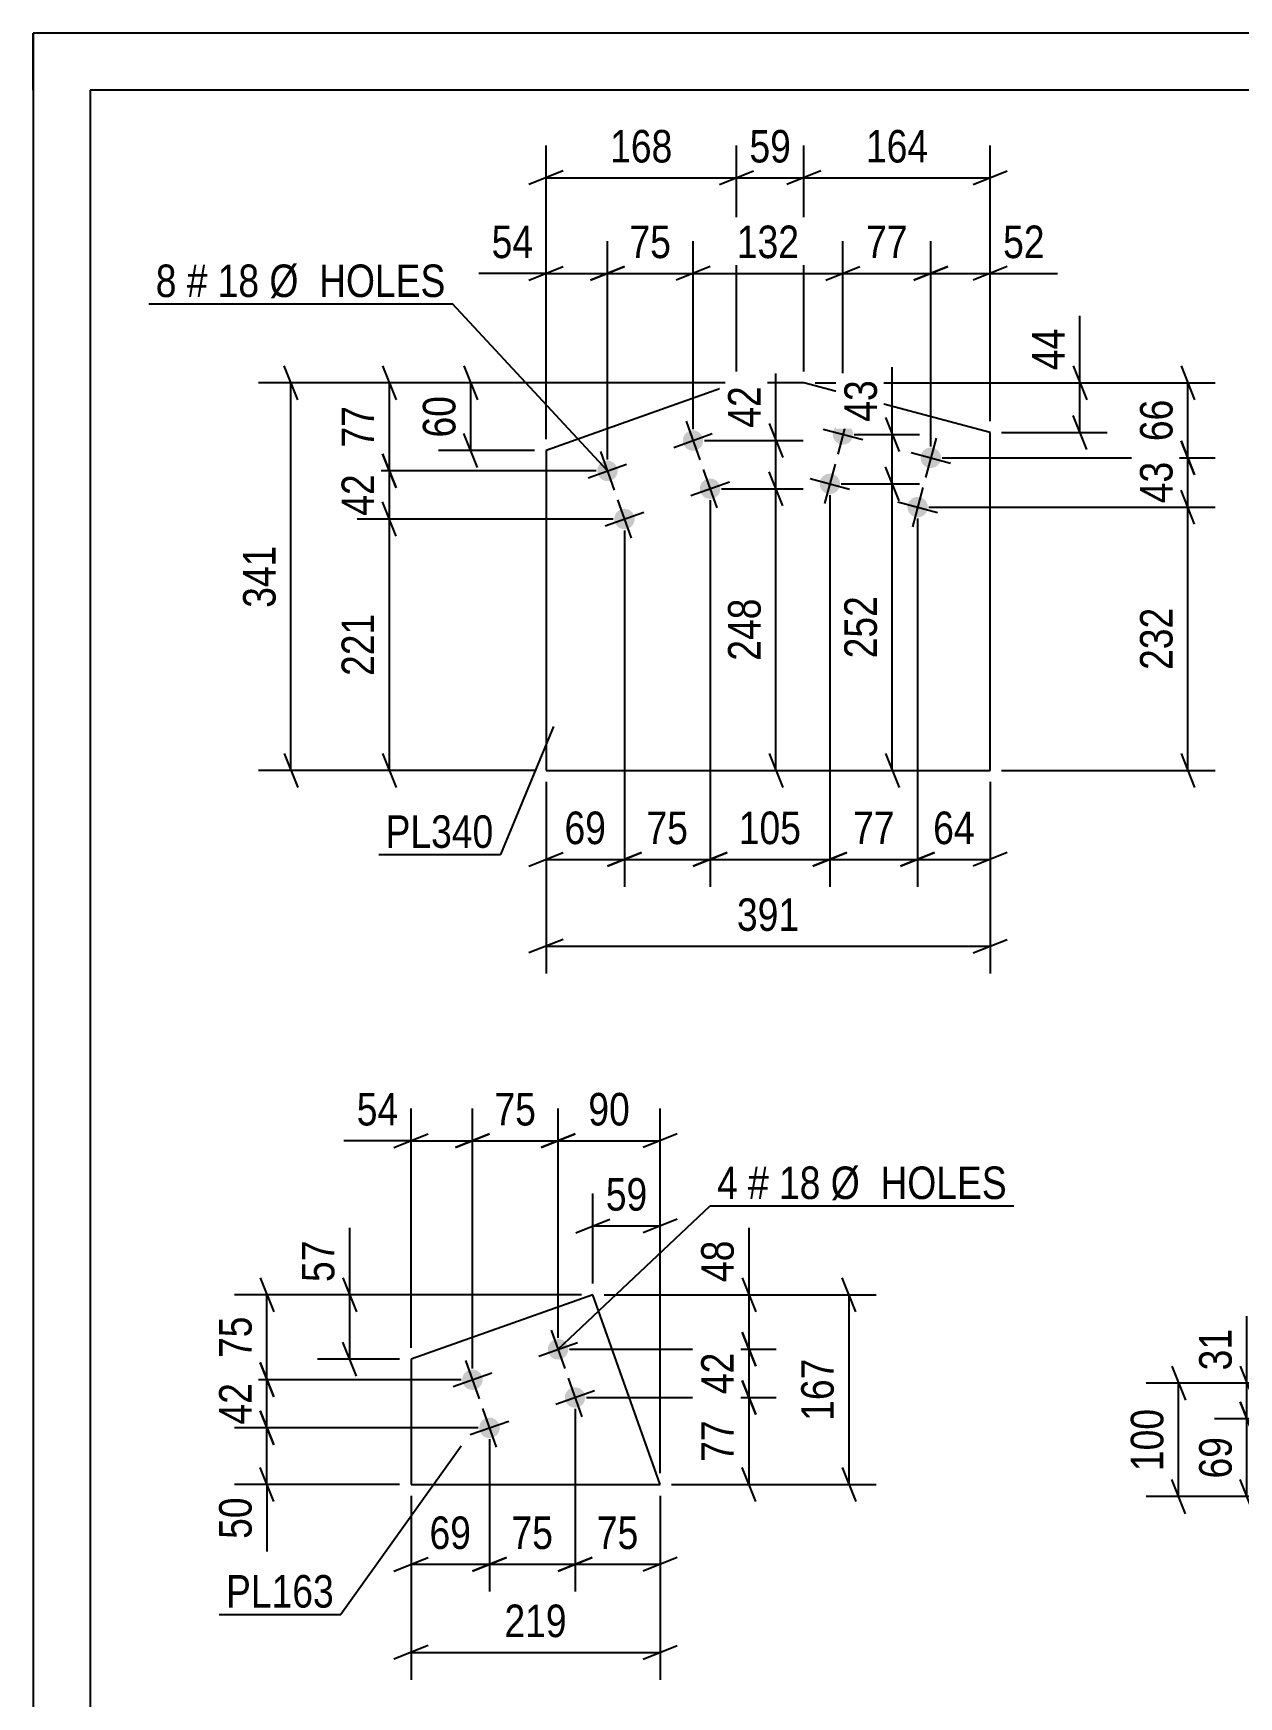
# Model space of a CAD drawing. Header units: millimetres. Extents: x 0 to 420, y 0 to 297.
# Drawn here: x 0 to 106.2, y 150.5 to 297 of the extents above; entities that cross this region are included whole.
import ezdxf

# ---------------------------------------------------------------- set-up
doc = ezdxf.new("R2010")
doc.units = ezdxf.units.MM
doc.styles.add('Arial Narrow', font='ARIALN.TTF', dxfattribs={"height": 0.2})

# ---------------------------------------------------------------- blocks, each defined once
blk = doc.blocks.new('Unknown-122571872-1115')
at = {"color": 5, "linetype": 'Continuous'}
for p, q in [((420, 297), (0, 297)), ((0, 297), (0, 0)), ((0, 292), (0, 297)), ((415, 292), (5, 292)), ((5, 292), (5, 5))]:
    blk.add_line(p, q, dxfattribs=at)
blk = doc.blocks.new('Part-122571872-9843 - 9842')
at = {"color": 2, "linetype": 'Continuous'}
for p, q in [((61.94, 266.21), (45.16, 260.25)), ((67.87, 266.21), (61.94, 266.21)), ((84.29, 261.84), (67.87, 266.21)), ((84.29, 232.07), (84.29, 261.84)), ((45.16, 260.25), (45.16, 232.07)), ((45.16, 232.07), (84.29, 232.07))]:
    blk.add_line(p, q, dxfattribs=at)
blk = doc.blocks.new('Bolt-122571872-9844 - 9842')
at = {"linetype": 'Continuous'}
for points in [[(58.95, 261.43, -1), (57.26, 260.83, -1)], [(51.42, 258.76, -1), (49.72, 258.16, -1)], [(60.46, 257.19, -1), (58.76, 256.59, -1)], [(52.92, 254.52, -1), (51.22, 253.92, -1)]]:
    blk.add_hatch(color=1, dxfattribs=at).paths.add_polyline_path(points)
at = {"color": 1, "linetype": 'Continuous'}
for p, q in [((57.5, 262.83), (58.71, 259.44)), ((56.41, 260.53), (59.8, 261.74)), ((49.97, 260.16), (51.17, 256.76)), ((48.87, 257.86), (52.26, 259.06)), ((59.01, 258.59), (60.21, 255.2)), ((57.91, 256.29), (61.31, 257.49)), ((51.47, 255.91), (52.67, 252.52)), ((50.38, 253.62), (53.77, 254.82))]:
    blk.add_line(p, q, dxfattribs=at)
blk = doc.blocks.new('Bolt-122571872-9845 - 9842')
at = {"linetype": 'Continuous'}
for points in [[(72.18, 261.44, -1), (70.44, 261.9, -1)], [(79.92, 259.38, -1), (78.18, 259.84, -1)], [(71.03, 257.09, -1), (69.29, 257.55, -1)], [(78.76, 255.03, -1), (77.02, 255.5, -1)]]:
    blk.add_hatch(color=1, dxfattribs=at).paths.add_polyline_path(points)
at = {"color": 1, "linetype": 'Continuous'}
for p, q in [((71.78, 263.41), (70.85, 259.93)), ((69.57, 262.13), (73.05, 261.21)), ((79.51, 261.35), (78.58, 257.87)), ((77.31, 260.08), (80.79, 259.15)), ((70.62, 259.06), (69.7, 255.58)), ((68.42, 257.78), (71.9, 256.86)), ((78.35, 257), (77.43, 253.52)), ((76.15, 255.73), (79.63, 254.8))]:
    blk.add_line(p, q, dxfattribs=at)
blk = doc.blocks.new('Part-122571872-9861 - 9860')
at = {"color": 2, "linetype": 'Continuous'}
for p, q in [((49.29, 185.9), (33.27, 180.22)), ((55.22, 169.18), (49.29, 185.9)), ((33.27, 180.22), (33.27, 169.18)), ((33.27, 169.18), (55.22, 169.18))]:
    blk.add_line(p, q, dxfattribs=at)
blk = doc.blocks.new('Bolt-122571872-9862 - 9860')
at = {"linetype": 'Continuous'}
for points in [[(47.07, 181.4, -1), (45.37, 180.79, -1)], [(39.53, 178.72, -1), (37.83, 178.12, -1)], [(48.57, 177.15, -1), (46.87, 176.55, -1)], [(41.03, 174.48, -1), (39.33, 173.88, -1)]]:
    blk.add_hatch(color=1, dxfattribs=at).paths.add_polyline_path(points)
at = {"color": 1, "linetype": 'Continuous'}
for p, q in [((44.52, 180.49), (47.92, 181.7)), ((45.62, 182.79), (46.82, 179.4)), ((36.98, 177.82), (40.38, 179.02)), ((38.08, 180.12), (39.28, 176.73)), ((46.03, 176.25), (49.42, 177.46)), ((47.12, 178.55), (48.32, 175.16)), ((39.58, 175.88), (40.78, 172.48)), ((38.49, 173.58), (41.88, 174.78))]:
    blk.add_line(p, q, dxfattribs=at)
blk = doc.blocks.new('StraightDimension-122571872-9908 - 9601')
at = {"color": 7, "linetype": 'Continuous'}
for p, q in [((106.3, 176.47), (107.5, 173.47)), ((113.36, 174.97), (104.05, 174.97)), ((106.9, 168.12), (106.9, 174.97)), ((107.5, 166.62), (106.3, 169.62)), ((122.35, 168.12), (104.05, 168.12))]:
    blk.add_line(p, q, dxfattribs=at)
at = {"color": 0}
blk.add_wipeout([(106.15, 173.97), (101.95, 173.97), (101.95, 169.12), (106.15, 169.12)], dxfattribs=at)
at = {"color": 3, "style": 'Arial Narrow'}
blk.add_text('69', height=2.863, rotation=90.0002, dxfattribs=at).set_placement((105.55, 169.72))
blk = doc.blocks.new('StraightDimension-122571872-9907 - 9601')
at = {"color": 7, "linetype": 'Continuous'}
for p, q in [((106.9, 178.12), (106.9, 184.02)), ((106.9, 178.12), (106.9, 184.02)), ((106.3, 179.62), (107.5, 176.62)), ((114.34, 178.12), (104.05, 178.12)), ((106.9, 174.97), (106.9, 178.12)), ((107.5, 173.47), (106.3, 176.47)), ((113.36, 174.97), (104.05, 174.97))]:
    blk.add_line(p, q, dxfattribs=at)
at = {"color": 0}
blk.add_wipeout([(106.15, 183.5), (101.95, 183.5), (101.95, 178.64), (106.15, 178.64)], dxfattribs=at)
at = {"color": 3, "style": 'Arial Narrow'}
blk.add_text('31', height=2.863, rotation=90.0002, dxfattribs=at).set_placement((105.55, 179.24))
blk = doc.blocks.new('StraightDimension-122571872-13641 - 9601')
at = {"color": 7, "linetype": 'Continuous'}
for p, q in [((100.28, 179.62), (101.48, 176.62)), ((114.34, 178.12), (98.03, 178.12)), ((100.88, 168.12), (100.88, 178.12)), ((101.48, 166.62), (100.28, 169.62)), ((122.35, 168.12), (98.03, 168.12))]:
    blk.add_line(p, q, dxfattribs=at)
at = {"color": 0}
blk.add_wipeout([(100.13, 176.46), (95.93, 176.46), (95.93, 169.77), (100.13, 169.77)], dxfattribs=at)
at = {"color": 3, "style": 'Arial Narrow'}
blk.add_text('100', height=2.863, rotation=90.0002, dxfattribs=at).set_placement((99.53, 170.37))
blk = doc.blocks.new('StraightDimension-122571872-12408 - 9842')
at = {"color": 7, "linetype": 'Continuous'}
for p, q in [((65.41, 261.13), (65.41, 267.04)), ((65.41, 261.13), (65.41, 267.04)), ((64.81, 262.63), (66.01, 259.63)), ((59.11, 261.13), (67.81, 261.13)), ((65.41, 256.89), (65.41, 261.13)), ((66.01, 255.39), (64.81, 258.39)), ((60.61, 256.89), (67.81, 256.89))]:
    blk.add_line(p, q, dxfattribs=at)
at = {"color": 0}
blk.add_wipeout([(64.66, 266.52), (60.46, 266.52), (60.46, 261.66), (64.66, 261.66)], dxfattribs=at)
at = {"color": 3, "style": 'Arial Narrow'}
blk.add_text('42', height=2.863, rotation=90.0002, dxfattribs=at).set_placement((64.06, 262.26))
blk = doc.blocks.new('StraightDimension-122571872-10133 - 9842')
at = {"color": 7, "linetype": 'Continuous'}
for p, q in [((45.16, 261.25), (45.16, 287.12)), ((61.94, 267.21), (61.94, 287.12)), ((46.66, 284.87), (43.66, 283.67)), ((45.16, 284.27), (61.94, 284.27)), ((60.44, 283.67), (63.44, 284.87))]:
    blk.add_line(p, q, dxfattribs=at)
at = {"color": 0}
blk.add_wipeout([(56.89, 285.02), (56.89, 289.22), (50.21, 289.22), (50.21, 285.02)], dxfattribs=at)
at = {"color": 3, "style": 'Arial Narrow'}
blk.add_text('168', height=2.863, dxfattribs=at).set_placement((50.81, 285.62))
blk = doc.blocks.new('StraightDimension-122571872-12409 - 9842')
at = {"color": 7, "linetype": 'Continuous'}
for p, q in [((66.01, 255.39), (64.81, 258.39)), ((60.61, 256.89), (67.81, 256.89)), ((65.41, 232.07), (65.41, 256.89)), ((64.81, 233.57), (66.01, 230.57)), ((60.61, 232.07), (67.81, 232.07))]:
    blk.add_line(p, q, dxfattribs=at)
at = {"color": 0}
blk.add_wipeout([(64.66, 247.83), (60.46, 247.83), (60.46, 241.14), (64.66, 241.14)], dxfattribs=at)
at = {"color": 3, "style": 'Arial Narrow'}
blk.add_text('248', height=2.863, rotation=90.0002, dxfattribs=at).set_placement((64.06, 241.74))
blk = doc.blocks.new('StraightDimension-122571872-10132 - 9842')
at = {"color": 7, "linetype": 'Continuous'}
for p, q in [((61.94, 267.21), (61.94, 287.12)), ((67.87, 267.21), (67.87, 287.12)), ((60.44, 283.67), (63.44, 284.87)), ((61.94, 284.27), (67.87, 284.27)), ((69.37, 284.87), (66.37, 283.67))]:
    blk.add_line(p, q, dxfattribs=at)
at = {"color": 0}
blk.add_wipeout([(67.33, 285.02), (67.33, 289.22), (62.48, 289.22), (62.48, 285.02)], dxfattribs=at)
at = {"color": 3, "style": 'Arial Narrow'}
blk.add_text('59', height=2.863, dxfattribs=at).set_placement((63.08, 285.62))
blk = doc.blocks.new('StraightDimension-122571872-10131 - 9842')
at = {"color": 7, "linetype": 'Continuous'}
for p, q in [((67.87, 267.21), (67.87, 287.12)), ((84.29, 262.84), (84.29, 287.12)), ((69.37, 284.87), (66.37, 283.67)), ((67.87, 284.27), (84.29, 284.27)), ((82.79, 283.67), (85.79, 284.87))]:
    blk.add_line(p, q, dxfattribs=at)
at = {"color": 0}
blk.add_wipeout([(79.42, 285.02), (79.42, 289.22), (72.74, 289.22), (72.74, 285.02)], dxfattribs=at)
at = {"color": 3, "style": 'Arial Narrow'}
blk.add_text('164', height=2.863, dxfattribs=at).set_placement((73.34, 285.62))
blk = doc.blocks.new('StraightDimension-122571872-10227 - 9842')
at = {"color": 7, "linetype": 'Continuous'}
for p, q in [((23.29, 264.71), (22.09, 267.71)), ((60.94, 266.21), (19.84, 266.21)), ((22.69, 232.07), (22.69, 266.21)), ((22.09, 233.57), (23.29, 230.57)), ((44.16, 232.07), (19.84, 232.07))]:
    blk.add_line(p, q, dxfattribs=at)
at = {"color": 0}
blk.add_wipeout([(21.94, 252.48), (17.74, 252.48), (17.74, 245.8), (21.94, 245.8)], dxfattribs=at)
at = {"color": 3, "style": 'Arial Narrow'}
blk.add_text('341', height=2.863, rotation=90.0002, dxfattribs=at).set_placement((21.34, 246.4))
blk = doc.blocks.new('StraightDimension-122571872-12371 - 9842')
at = {"color": 7, "linetype": 'Continuous'}
for p, q in [((77.89, 254.26), (77.89, 221.84)), ((84.29, 231.07), (84.29, 221.84)), ((76.39, 223.64), (79.39, 224.84)), ((77.89, 224.24), (84.29, 224.24)), ((85.79, 224.84), (82.79, 223.64))]:
    blk.add_line(p, q, dxfattribs=at)
at = {"color": 0}
blk.add_wipeout([(83.52, 224.99), (83.52, 229.19), (78.66, 229.19), (78.66, 224.99)], dxfattribs=at)
at = {"color": 3, "style": 'Arial Narrow'}
blk.add_text('64', height=2.863, dxfattribs=at).set_placement((79.26, 225.59))
blk = doc.blocks.new('StraightDimension-122571872-10139 - 9842')
at = {"color": 7, "linetype": 'Continuous'}
for p, q in [((45.16, 231.07), (45.16, 214.2)), ((84.29, 231.07), (84.29, 214.2)), ((46.66, 217.2), (43.66, 216)), ((82.79, 216), (85.79, 217.2)), ((45.16, 216.6), (84.29, 216.6))]:
    blk.add_line(p, q, dxfattribs=at)
at = {"color": 0}
blk.add_wipeout([(68.07, 217.35), (68.07, 221.55), (61.38, 221.55), (61.38, 217.35)], dxfattribs=at)
at = {"color": 3, "style": 'Arial Narrow'}
blk.add_text('391', height=2.863, dxfattribs=at).set_placement((61.98, 217.95))
blk = doc.blocks.new('StraightDimension-122571872-10207 - 9842')
at = {"color": 7, "linetype": 'Continuous'}
for p, q in [((101.09, 267.71), (102.29, 264.71)), ((68.87, 266.21), (104.09, 266.21)), ((101.69, 259.61), (101.69, 266.21)), ((102.29, 258.11), (101.09, 261.11)), ((80.05, 259.61), (104.09, 259.61))]:
    blk.add_line(p, q, dxfattribs=at)
at = {"color": 0}
blk.add_wipeout([(100.94, 265.34), (96.74, 265.34), (96.74, 260.48), (100.94, 260.48)], dxfattribs=at)
at = {"color": 3, "style": 'Arial Narrow'}
blk.add_text('66', height=2.863, rotation=90.0002, dxfattribs=at).set_placement((100.34, 261.08))
blk = doc.blocks.new('StraightDimension-122571872-10143 - 9842')
at = {"color": 7, "linetype": 'Continuous'}
for p, q in [((92.19, 266.21), (92.19, 272.11)), ((92.19, 266.21), (92.19, 272.11)), ((91.59, 267.71), (92.79, 264.71)), ((68.87, 266.21), (94.59, 266.21)), ((92.19, 261.84), (92.19, 266.21)), ((92.79, 260.34), (91.59, 263.34)), ((85.29, 261.84), (94.59, 261.84))]:
    blk.add_line(p, q, dxfattribs=at)
at = {"color": 0}
blk.add_wipeout([(91.44, 271.59), (87.24, 271.59), (87.24, 266.73), (91.44, 266.73)], dxfattribs=at)
at = {"color": 3, "style": 'Arial Narrow'}
blk.add_text('44', height=2.863, rotation=90.0002, dxfattribs=at).set_placement((90.84, 267.33))
blk = doc.blocks.new('StraightDimension-122571872-10147 - 9842')
at = {"color": 7, "linetype": 'Continuous'}
for p, q in [((37.93, 267.71), (39.13, 264.71)), ((60.94, 266.21), (35.68, 266.21)), ((38.53, 260.25), (38.53, 266.21)), ((39.13, 258.75), (37.93, 261.75)), ((44.16, 260.25), (35.68, 260.25))]:
    blk.add_line(p, q, dxfattribs=at)
at = {"color": 0}
blk.add_wipeout([(37.78, 265.66), (33.58, 265.66), (33.58, 260.8), (37.78, 260.8)], dxfattribs=at)
at = {"color": 3, "style": 'Arial Narrow'}
blk.add_text('60', height=2.863, rotation=90.0002, dxfattribs=at).set_placement((37.18, 261.4))
blk = doc.blocks.new('StraightDimension-122571872-10151 - 9842')
at = {"color": 7, "linetype": 'Continuous'}
for p, q in [((79.05, 260.61), (79.05, 278.7)), ((84.29, 262.84), (84.29, 278.7)), ((77.55, 275.25), (80.55, 276.45)), ((79.05, 275.85), (84.29, 275.85)), ((85.79, 276.45), (82.79, 275.25)), ((84.29, 275.85), (90.2, 275.85)), ((84.29, 275.85), (90.2, 275.85))]:
    blk.add_line(p, q, dxfattribs=at)
at = {"color": 0}
blk.add_wipeout([(89.68, 276.6), (89.68, 280.8), (84.82, 280.8), (84.82, 276.6)], dxfattribs=at)
at = {"color": 3, "style": 'Arial Narrow'}
blk.add_text('52', height=2.863, dxfattribs=at).set_placement((85.42, 277.2))
blk = doc.blocks.new('StraightDimension-122571872-10152 - 9842')
at = {"color": 7, "linetype": 'Continuous'}
for p, q in [((71.31, 262.67), (71.31, 278.7)), ((79.05, 260.61), (79.05, 278.7)), ((69.81, 275.25), (72.81, 276.45)), ((71.31, 275.85), (79.05, 275.85)), ((80.55, 276.45), (77.55, 275.25))]:
    blk.add_line(p, q, dxfattribs=at)
at = {"color": 0}
blk.add_wipeout([(77.61, 276.6), (77.61, 280.8), (72.75, 280.8), (72.75, 276.6)], dxfattribs=at)
at = {"color": 3, "style": 'Arial Narrow'}
blk.add_text('77', height=2.863, dxfattribs=at).set_placement((73.35, 277.2))
blk = doc.blocks.new('StraightDimension-122571872-10153 - 9842')
at = {"color": 7, "linetype": 'Continuous'}
for p, q in [((58.11, 262.13), (58.11, 278.7)), ((71.31, 262.67), (71.31, 278.7)), ((59.61, 276.45), (56.61, 275.25)), ((58.11, 275.85), (71.31, 275.85)), ((69.81, 275.25), (72.81, 276.45))]:
    blk.add_line(p, q, dxfattribs=at)
at = {"color": 0}
blk.add_wipeout([(68.05, 276.6), (68.05, 280.8), (61.37, 280.8), (61.37, 276.6)], dxfattribs=at)
at = {"color": 3, "style": 'Arial Narrow'}
blk.add_text('132', height=2.863, dxfattribs=at).set_placement((61.97, 277.2))
blk = doc.blocks.new('StraightDimension-122571872-10154 - 9842')
at = {"color": 7, "linetype": 'Continuous'}
for p, q in [((50.57, 259.46), (50.57, 278.7)), ((58.11, 262.13), (58.11, 278.7)), ((49.07, 275.25), (52.07, 276.45)), ((50.57, 275.85), (58.11, 275.85)), ((59.61, 276.45), (56.61, 275.25))]:
    blk.add_line(p, q, dxfattribs=at)
at = {"color": 0}
blk.add_wipeout([(56.77, 276.6), (56.77, 280.8), (51.91, 280.8), (51.91, 276.6)], dxfattribs=at)
at = {"color": 3, "style": 'Arial Narrow'}
blk.add_text('75', height=2.863, dxfattribs=at).set_placement((52.51, 277.2))
blk = doc.blocks.new('StraightDimension-122571872-10155 - 9842')
at = {"color": 7, "linetype": 'Continuous'}
for p, q in [((45.16, 261.25), (45.16, 278.7)), ((50.57, 259.46), (50.57, 278.7)), ((45.16, 275.85), (39.25, 275.85)), ((45.16, 275.85), (39.25, 275.85)), ((43.66, 275.25), (46.66, 276.45)), ((45.16, 275.85), (50.57, 275.85)), ((52.07, 276.45), (49.07, 275.25))]:
    blk.add_line(p, q, dxfattribs=at)
at = {"color": 0}
blk.add_wipeout([(44.63, 276.6), (44.63, 280.8), (39.77, 280.8), (39.77, 276.6)], dxfattribs=at)
at = {"color": 3, "style": 'Arial Narrow'}
blk.add_text('54', height=2.863, dxfattribs=at).set_placement((40.37, 277.2))
blk = doc.blocks.new('StraightDimension-122571872-10187 - 9842')
at = {"color": 7, "linetype": 'Continuous'}
for p, q in [((30.77, 267.71), (31.97, 264.71)), ((60.94, 266.21), (28.52, 266.21)), ((31.37, 258.46), (31.37, 266.21)), ((31.97, 256.96), (30.77, 259.96)), ((49.57, 258.46), (28.52, 258.46))]:
    blk.add_line(p, q, dxfattribs=at)
at = {"color": 0}
blk.add_wipeout([(30.62, 264.76), (26.42, 264.76), (26.42, 259.91), (30.62, 259.91)], dxfattribs=at)
at = {"color": 3, "style": 'Arial Narrow'}
blk.add_text('77', height=2.863, rotation=90.0002, dxfattribs=at).set_placement((30.02, 260.51))
blk = doc.blocks.new('StraightDimension-122571872-10188 - 9842')
at = {"color": 7, "linetype": 'Continuous'}
for p, q in [((30.77, 259.96), (31.97, 256.96)), ((49.57, 258.46), (28.52, 258.46)), ((31.37, 254.22), (31.37, 258.46)), ((31.97, 252.72), (30.77, 255.72)), ((51.07, 254.22), (28.52, 254.22))]:
    blk.add_line(p, q, dxfattribs=at)
at = {"color": 0}
blk.add_wipeout([(30.62, 258.77), (26.42, 258.77), (26.42, 253.91), (30.62, 253.91)], dxfattribs=at)
at = {"color": 3, "style": 'Arial Narrow'}
blk.add_text('42', height=2.863, rotation=90.0002, dxfattribs=at).set_placement((30.02, 254.51))
blk = doc.blocks.new('StraightDimension-122571872-10189 - 9842')
at = {"color": 7, "linetype": 'Continuous'}
for p, q in [((31.97, 252.72), (30.77, 255.72)), ((51.07, 254.22), (28.52, 254.22)), ((31.37, 232.07), (31.37, 254.22)), ((30.77, 233.57), (31.97, 230.57)), ((44.16, 232.07), (28.52, 232.07))]:
    blk.add_line(p, q, dxfattribs=at)
at = {"color": 0}
blk.add_wipeout([(30.62, 246.49), (26.42, 246.49), (26.42, 239.8), (30.62, 239.8)], dxfattribs=at)
at = {"color": 3, "style": 'Arial Narrow'}
blk.add_text('221', height=2.863, rotation=90.0002, dxfattribs=at).set_placement((30.02, 240.4))
blk = doc.blocks.new('StraightDimension-122571872-10208 - 9842')
at = {"color": 7, "linetype": 'Continuous'}
for p, q in [((101.09, 261.11), (102.29, 258.11)), ((80.05, 259.61), (104.09, 259.61)), ((101.69, 255.26), (101.69, 259.61)), ((102.29, 253.76), (101.09, 256.76)), ((78.89, 255.26), (104.09, 255.26))]:
    blk.add_line(p, q, dxfattribs=at)
at = {"color": 0}
blk.add_wipeout([(100.94, 259.87), (96.74, 259.87), (96.74, 255.01), (100.94, 255.01)], dxfattribs=at)
at = {"color": 3, "style": 'Arial Narrow'}
blk.add_text('43', height=2.863, rotation=90.0002, dxfattribs=at).set_placement((100.34, 255.61))
blk = doc.blocks.new('StraightDimension-122571872-10209 - 9842')
at = {"color": 7, "linetype": 'Continuous'}
for p, q in [((102.29, 253.76), (101.09, 256.76)), ((78.89, 255.26), (104.09, 255.26)), ((101.69, 232.07), (101.69, 255.26)), ((101.09, 233.57), (102.29, 230.57)), ((85.29, 232.07), (104.09, 232.07))]:
    blk.add_line(p, q, dxfattribs=at)
at = {"color": 0}
blk.add_wipeout([(100.94, 247.01), (96.74, 247.01), (96.74, 240.33), (100.94, 240.33)], dxfattribs=at)
at = {"color": 3, "style": 'Arial Narrow'}
blk.add_text('232', height=2.863, rotation=90.0002, dxfattribs=at).set_placement((100.34, 240.93))
blk = doc.blocks.new('StraightDimension-122571872-12372 - 9842')
at = {"color": 7, "linetype": 'Continuous'}
for p, q in [((70.16, 256.32), (70.16, 221.84)), ((77.89, 254.26), (77.89, 221.84)), ((68.66, 223.64), (71.66, 224.84)), ((70.16, 224.24), (77.89, 224.24)), ((79.39, 224.84), (76.39, 223.64))]:
    blk.add_line(p, q, dxfattribs=at)
at = {"color": 0}
blk.add_wipeout([(76.45, 224.99), (76.45, 229.19), (71.6, 229.19), (71.6, 224.99)], dxfattribs=at)
at = {"color": 3, "style": 'Arial Narrow'}
blk.add_text('77', height=2.863, dxfattribs=at).set_placement((72.2, 225.59))
blk = doc.blocks.new('StraightDimension-122571872-12373 - 9842')
at = {"color": 7, "linetype": 'Continuous'}
for p, q in [((59.61, 255.89), (59.61, 221.84)), ((70.16, 256.32), (70.16, 221.84)), ((58.11, 223.64), (61.11, 224.84)), ((59.61, 224.24), (70.16, 224.24)), ((71.66, 224.84), (68.66, 223.64))]:
    blk.add_line(p, q, dxfattribs=at)
at = {"color": 0}
blk.add_wipeout([(68.23, 224.99), (68.23, 229.19), (61.54, 229.19), (61.54, 224.99)], dxfattribs=at)
at = {"color": 3, "style": 'Arial Narrow'}
blk.add_text('105', height=2.863, dxfattribs=at).set_placement((62.14, 225.59))
blk = doc.blocks.new('StraightDimension-122571872-12374 - 9842')
at = {"color": 7, "linetype": 'Continuous'}
for p, q in [((59.61, 255.89), (59.61, 221.84)), ((52.07, 253.22), (52.07, 221.84)), ((50.57, 223.64), (53.57, 224.84)), ((52.07, 224.24), (59.61, 224.24)), ((61.11, 224.84), (58.11, 223.64))]:
    blk.add_line(p, q, dxfattribs=at)
at = {"color": 0}
blk.add_wipeout([(58.27, 224.99), (58.27, 229.19), (53.41, 229.19), (53.41, 224.99)], dxfattribs=at)
at = {"color": 3, "style": 'Arial Narrow'}
blk.add_text('75', height=2.863, dxfattribs=at).set_placement((54.01, 225.59))
blk = doc.blocks.new('StraightDimension-122571872-12375 - 9842')
at = {"color": 7, "linetype": 'Continuous'}
for p, q in [((52.07, 253.22), (52.07, 221.84)), ((45.16, 231.07), (45.16, 221.84)), ((43.66, 223.64), (46.66, 224.84)), ((45.16, 224.24), (52.07, 224.24)), ((53.57, 224.84), (50.57, 223.64))]:
    blk.add_line(p, q, dxfattribs=at)
at = {"color": 0}
blk.add_wipeout([(51.04, 224.99), (51.04, 229.19), (46.19, 229.19), (46.19, 224.99)], dxfattribs=at)
at = {"color": 3, "style": 'Arial Narrow'}
blk.add_text('69', height=2.863, dxfattribs=at).set_placement((46.79, 225.59))
blk = doc.blocks.new('StraightDimension-122571872-12432 - 9842')
at = {"color": 7, "linetype": 'Continuous'}
for p, q in [((75.65, 261.67), (75.65, 267.58)), ((75.65, 261.67), (75.65, 267.58)), ((75.05, 263.17), (76.25, 260.17)), ((72.31, 261.67), (78.05, 261.67)), ((75.65, 257.32), (75.65, 261.67)), ((76.25, 255.82), (75.05, 258.82)), ((71.16, 257.32), (78.05, 257.32))]:
    blk.add_line(p, q, dxfattribs=at)
at = {"color": 0}
blk.add_wipeout([(74.9, 267.05), (70.7, 267.05), (70.7, 262.19), (74.9, 262.19)], dxfattribs=at)
at = {"color": 3, "style": 'Arial Narrow'}
blk.add_text('43', height=2.863, rotation=90.0002, dxfattribs=at).set_placement((74.3, 262.79))
blk = doc.blocks.new('StraightDimension-122571872-12433 - 9842')
at = {"color": 7, "linetype": 'Continuous'}
for p, q in [((76.25, 255.82), (75.05, 258.82)), ((71.16, 257.32), (78.05, 257.32)), ((75.65, 232.07), (75.65, 257.32)), ((75.05, 233.57), (76.25, 230.57)), ((71.16, 232.07), (78.05, 232.07))]:
    blk.add_line(p, q, dxfattribs=at)
at = {"color": 0}
blk.add_wipeout([(74.9, 248.04), (70.7, 248.04), (70.7, 241.35), (74.9, 241.35)], dxfattribs=at)
at = {"color": 3, "style": 'Arial Narrow'}
blk.add_text('252', height=2.863, rotation=90.0002, dxfattribs=at).set_placement((74.3, 241.95))
blk = doc.blocks.new('StraightDimension-122571872-10335 - 9860')
at = {"color": 7, "linetype": 'Continuous'}
for p, q in [((33.27, 168.18), (33.27, 152)), ((55.22, 168.18), (55.22, 152)), ((34.77, 155), (31.77, 153.8)), ((33.27, 154.4), (55.22, 154.4)), ((53.72, 153.8), (56.72, 155))]:
    blk.add_line(p, q, dxfattribs=at)
at = {"color": 0}
blk.add_wipeout([(47.58, 155.15), (47.58, 159.35), (40.9, 159.35), (40.9, 155.15)], dxfattribs=at)
at = {"color": 3, "style": 'Arial Narrow'}
blk.add_text('219', height=2.863, dxfattribs=at).set_placement((41.5, 155.75))
blk = doc.blocks.new('StraightDimension-122571872-10339 - 9860')
at = {"color": 7, "linetype": 'Continuous'}
for p, q in [((27.87, 185.9), (27.87, 191.8)), ((27.87, 185.9), (27.87, 191.8)), ((27.27, 187.4), (28.47, 184.4)), ((48.29, 185.9), (25.02, 185.9)), ((27.87, 180.22), (27.87, 185.9)), ((28.47, 178.72), (27.27, 181.72)), ((32.27, 180.22), (25.02, 180.22))]:
    blk.add_line(p, q, dxfattribs=at)
at = {"color": 0}
blk.add_wipeout([(27.12, 191.28), (22.92, 191.28), (22.92, 186.42), (27.12, 186.42)], dxfattribs=at)
at = {"color": 3, "style": 'Arial Narrow'}
blk.add_text('57', height=2.863, rotation=90.0002, dxfattribs=at).set_placement((26.52, 187.02))
blk = doc.blocks.new('StraightDimension-122571872-13278 - 9860')
at = {"color": 7, "linetype": 'Continuous'}
for p, q in [((63.04, 185.9), (63.04, 191.8)), ((63.04, 185.9), (63.04, 191.8)), ((62.44, 187.4), (63.64, 184.4)), ((50.29, 185.9), (65.44, 185.9)), ((63.04, 181.1), (63.04, 185.9)), ((63.64, 179.6), (62.44, 182.6)), ((47.22, 181.1), (65.44, 181.1))]:
    blk.add_line(p, q, dxfattribs=at)
at = {"color": 0}
blk.add_wipeout([(62.29, 191.28), (58.09, 191.28), (58.09, 186.42), (62.29, 186.42)], dxfattribs=at)
at = {"color": 3, "style": 'Arial Narrow'}
blk.add_text('48', height=2.863, rotation=90.0002, dxfattribs=at).set_placement((61.69, 187.02))
blk = doc.blocks.new('StraightDimension-122571872-10331 - 9860')
at = {"color": 7, "linetype": 'Continuous'}
for p, q in [((49.29, 186.9), (49.29, 194.81)), ((55.22, 170.18), (55.22, 194.81)), ((47.79, 191.36), (50.79, 192.56)), ((49.29, 191.96), (55.22, 191.96)), ((56.72, 192.56), (53.72, 191.36))]:
    blk.add_line(p, q, dxfattribs=at)
at = {"color": 0}
blk.add_wipeout([(54.68, 192.71), (54.68, 196.91), (49.83, 196.91), (49.83, 192.71)], dxfattribs=at)
at = {"color": 3, "style": 'Arial Narrow'}
blk.add_text('59', height=2.863, dxfattribs=at).set_placement((50.43, 193.31))
blk = doc.blocks.new('StraightDimension-122571872-13280 - 9860')
at = {"color": 7, "linetype": 'Continuous'}
for p, q in [((62.44, 178.35), (63.64, 175.35)), ((48.72, 176.85), (65.44, 176.85)), ((63.04, 169.18), (63.04, 176.85)), ((63.64, 167.68), (62.44, 170.68)), ((56.22, 169.18), (65.44, 169.18))]:
    blk.add_line(p, q, dxfattribs=at)
at = {"color": 0}
blk.add_wipeout([(62.29, 175.45), (58.09, 175.45), (58.09, 170.59), (62.29, 170.59)], dxfattribs=at)
at = {"color": 3, "style": 'Arial Narrow'}
blk.add_text('77', height=2.863, rotation=90.0002, dxfattribs=at).set_placement((61.69, 171.19))
blk = doc.blocks.new('StraightDimension-122571872-10345 - 9860')
at = {"color": 7, "linetype": 'Continuous'}
for p, q in [((72.45, 184.4), (71.25, 187.4)), ((50.29, 185.9), (74.25, 185.9)), ((71.85, 169.18), (71.85, 185.9)), ((71.25, 170.68), (72.45, 167.68)), ((56.22, 169.18), (74.25, 169.18))]:
    blk.add_line(p, q, dxfattribs=at)
at = {"color": 0}
blk.add_wipeout([(71.1, 180.88), (66.9, 180.88), (66.9, 174.2), (71.1, 174.2)], dxfattribs=at)
at = {"color": 3, "style": 'Arial Narrow'}
blk.add_text('167', height=2.863, rotation=90.0002, dxfattribs=at).set_placement((70.5, 174.8))
blk = doc.blocks.new('StraightDimension-122571872-10349 - 9860')
at = {"color": 7, "linetype": 'Continuous'}
for p, q in [((46.22, 182.1), (46.22, 202.31)), ((55.22, 170.18), (55.22, 202.31)), ((44.72, 198.86), (47.72, 200.06)), ((46.22, 199.46), (55.22, 199.46)), ((56.72, 200.06), (53.72, 198.86))]:
    blk.add_line(p, q, dxfattribs=at)
at = {"color": 0}
blk.add_wipeout([(53.15, 200.21), (53.15, 204.41), (48.29, 204.41), (48.29, 200.21)], dxfattribs=at)
at = {"color": 3, "style": 'Arial Narrow'}
blk.add_text('90', height=2.863, dxfattribs=at).set_placement((48.89, 200.81))
blk = doc.blocks.new('StraightDimension-122571872-13259 - 9860')
at = {"color": 7, "linetype": 'Continuous'}
for p, q in [((40.18, 173.18), (40.18, 159.76)), ((33.27, 168.18), (33.27, 159.76)), ((31.77, 161.56), (34.77, 162.76)), ((41.68, 162.76), (38.68, 161.56)), ((33.27, 162.16), (40.18, 162.16))]:
    blk.add_line(p, q, dxfattribs=at)
at = {"color": 0}
blk.add_wipeout([(39.15, 162.91), (39.15, 167.11), (34.3, 167.11), (34.3, 162.91)], dxfattribs=at)
at = {"color": 3, "style": 'Arial Narrow'}
blk.add_text('69', height=2.863, dxfattribs=at).set_placement((34.9, 163.51))
blk = doc.blocks.new('StraightDimension-122571872-10350 - 9860')
at = {"color": 7, "linetype": 'Continuous'}
for p, q in [((38.68, 179.42), (38.68, 202.31)), ((46.22, 182.1), (46.22, 202.31)), ((37.18, 198.86), (40.18, 200.06)), ((38.68, 199.46), (46.22, 199.46)), ((47.72, 200.06), (44.72, 198.86))]:
    blk.add_line(p, q, dxfattribs=at)
at = {"color": 0}
blk.add_wipeout([(44.88, 200.21), (44.88, 204.41), (40.02, 204.41), (40.02, 200.21)], dxfattribs=at)
at = {"color": 3, "style": 'Arial Narrow'}
blk.add_text('75', height=2.863, dxfattribs=at).set_placement((40.62, 200.81))
blk = doc.blocks.new('StraightDimension-122571872-10351 - 9860')
at = {"color": 7, "linetype": 'Continuous'}
for p, q in [((33.27, 181.22), (33.27, 202.31)), ((38.68, 179.42), (38.68, 202.31)), ((33.27, 199.46), (27.36, 199.46)), ((33.27, 199.46), (27.36, 199.46)), ((31.77, 198.86), (34.77, 200.06)), ((33.27, 199.46), (38.68, 199.46)), ((40.18, 200.06), (37.18, 198.86))]:
    blk.add_line(p, q, dxfattribs=at)
at = {"color": 0}
blk.add_wipeout([(32.74, 200.21), (32.74, 204.41), (27.89, 204.41), (27.89, 200.21)], dxfattribs=at)
at = {"color": 3, "style": 'Arial Narrow'}
blk.add_text('54', height=2.863, dxfattribs=at).set_placement((28.49, 200.81))
blk = doc.blocks.new('StraightDimension-122571872-10369 - 9860')
at = {"color": 7, "linetype": 'Continuous'}
for p, q in [((19.98, 187.4), (21.18, 184.4)), ((48.29, 185.9), (17.73, 185.9)), ((20.58, 178.42), (20.58, 185.9)), ((21.18, 176.92), (19.98, 179.92)), ((37.68, 178.42), (17.73, 178.42))]:
    blk.add_line(p, q, dxfattribs=at)
at = {"color": 0}
blk.add_wipeout([(19.83, 184.59), (15.63, 184.59), (15.63, 179.73), (19.83, 179.73)], dxfattribs=at)
at = {"color": 3, "style": 'Arial Narrow'}
blk.add_text('75', height=2.863, rotation=90.0002, dxfattribs=at).set_placement((19.23, 180.33))
blk = doc.blocks.new('StraightDimension-122571872-10370 - 9860')
at = {"color": 7, "linetype": 'Continuous'}
for p, q in [((19.98, 179.92), (21.18, 176.92)), ((37.68, 178.42), (17.73, 178.42)), ((20.58, 174.18), (20.58, 178.42)), ((21.18, 172.68), (19.98, 175.68)), ((39.18, 174.18), (17.73, 174.18))]:
    blk.add_line(p, q, dxfattribs=at)
at = {"color": 0}
blk.add_wipeout([(19.83, 178.73), (15.63, 178.73), (15.63, 173.87), (19.83, 173.87)], dxfattribs=at)
at = {"color": 3, "style": 'Arial Narrow'}
blk.add_text('42', height=2.863, rotation=90.0002, dxfattribs=at).set_placement((19.23, 174.47))
blk = doc.blocks.new('StraightDimension-122571872-10371 - 9860')
at = {"color": 7, "linetype": 'Continuous'}
for p, q in [((19.98, 175.68), (21.18, 172.68)), ((39.18, 174.18), (17.73, 174.18)), ((20.58, 169.18), (20.58, 174.18)), ((21.18, 167.68), (19.98, 170.68)), ((32.27, 169.18), (17.73, 169.18)), ((20.58, 169.18), (20.58, 163.28)), ((20.58, 169.18), (20.58, 163.28))]:
    blk.add_line(p, q, dxfattribs=at)
at = {"color": 0}
blk.add_wipeout([(19.83, 168.66), (15.63, 168.66), (15.63, 163.8), (19.83, 163.8)], dxfattribs=at)
at = {"color": 3, "style": 'Arial Narrow'}
blk.add_text('50', height=2.863, rotation=90.0002, dxfattribs=at).set_placement((19.23, 164.4))
blk = doc.blocks.new('StraightDimension-122571872-13257 - 9860')
at = {"color": 7, "linetype": 'Continuous'}
for p, q in [((47.72, 175.85), (47.72, 159.76)), ((55.22, 168.18), (55.22, 159.76)), ((46.22, 161.56), (49.22, 162.76)), ((56.72, 162.76), (53.72, 161.56)), ((47.72, 162.16), (55.22, 162.16))]:
    blk.add_line(p, q, dxfattribs=at)
at = {"color": 0}
blk.add_wipeout([(53.9, 162.91), (53.9, 167.11), (49.04, 167.11), (49.04, 162.91)], dxfattribs=at)
at = {"color": 3, "style": 'Arial Narrow'}
blk.add_text('75', height=2.863, dxfattribs=at).set_placement((49.64, 163.51))
blk = doc.blocks.new('StraightDimension-122571872-13258 - 9860')
at = {"color": 7, "linetype": 'Continuous'}
for p, q in [((47.72, 175.85), (47.72, 159.76)), ((40.18, 173.18), (40.18, 159.76)), ((38.68, 161.56), (41.68, 162.76)), ((49.22, 162.76), (46.22, 161.56)), ((40.18, 162.16), (47.72, 162.16))]:
    blk.add_line(p, q, dxfattribs=at)
at = {"color": 0}
blk.add_wipeout([(46.38, 162.91), (46.38, 167.11), (41.52, 167.11), (41.52, 162.91)], dxfattribs=at)
at = {"color": 3, "style": 'Arial Narrow'}
blk.add_text('75', height=2.863, dxfattribs=at).set_placement((42.12, 163.51))
blk = doc.blocks.new('StraightDimension-122571872-13279 - 9860')
at = {"color": 7, "linetype": 'Continuous'}
for p, q in [((62.44, 182.6), (63.64, 179.6)), ((47.22, 181.1), (65.44, 181.1)), ((63.04, 176.85), (63.04, 181.1)), ((63.64, 175.35), (62.44, 178.35)), ((48.72, 176.85), (65.44, 176.85))]:
    blk.add_line(p, q, dxfattribs=at)
at = {"color": 0}
blk.add_wipeout([(62.29, 181.4), (58.09, 181.4), (58.09, 176.55), (62.29, 176.55)], dxfattribs=at)
at = {"color": 3, "style": 'Arial Narrow'}
blk.add_text('42', height=2.863, rotation=90.0002, dxfattribs=at).set_placement((61.69, 177.15))
blk = doc.blocks.new('Mark-122571872-10445 - 9842')
at = {"color": 0}
blk.add_wipeout([(40.54, 225.26), (40.54, 228.26), (31.03, 228.26), (31.03, 225.26)], dxfattribs=at)
blk.add_wipeout([(40.54, 225.26), (40.54, 228.26), (31.03, 228.26), (31.03, 225.26)], dxfattribs=at)
at = {"color": 30, "linetype": 'Continuous'}
for p in [(45.82, 235.94), (30.43, 224.66)]:
    blk.add_line(p, (41.14, 224.66), dxfattribs=at)
at = {"color": 3, "style": 'Arial Narrow'}
blk.add_text('PL340', height=2.863, dxfattribs=at).set_placement((31.03, 225.26))
blk = doc.blocks.new('MarkSet-122571872-12234 - 9842')
at = {"color": 0}
for points in [[(12.62, 273.77), (12.62, 276.77), (10.79, 276.77), (10.79, 273.77)], [(15.34, 273.77), (15.34, 276.77), (13.52, 276.77), (13.52, 273.77)], [(19.9, 273.77), (19.9, 276.77), (16.24, 276.77), (16.24, 273.77)], [(36.33, 273.77), (36.33, 276.77), (20.8, 276.77), (20.8, 273.77)]]:
    blk.add_wipeout(points, dxfattribs=at)
for points in [[(12.62, 273.77), (12.62, 276.77), (10.79, 276.77), (10.79, 273.77)], [(15.34, 273.77), (15.34, 276.77), (13.52, 276.77), (13.52, 273.77)], [(19.9, 273.77), (19.9, 276.77), (16.24, 276.77), (16.24, 273.77)], [(36.33, 273.77), (36.33, 276.77), (20.8, 276.77), (20.8, 273.77)]]:
    blk.add_wipeout(points, dxfattribs=at)
at = {"color": 7, "linetype": 'Continuous'}
for p in [(10.19, 273.17), (50.57, 258.46)]:
    blk.add_line(p, (36.93, 273.17), dxfattribs=at)
at = {"color": 3, "style": 'Arial Narrow'}
for s, height, p in [('8', 2.86, (10.79, 273.77)), ('#', 2.86, (13.52, 273.77)), ('18', 2.863, (16.24, 273.77)), ('Ø  HOLES', 2.863, (20.8, 273.77))]:
    blk.add_text(s, height=height, dxfattribs=at).set_placement(p)
blk = doc.blocks.new('Mark-122571872-10455 - 9860')
at = {"color": 0}
blk.add_wipeout([(26.48, 158.35), (26.48, 161.35), (16.98, 161.35), (16.98, 158.35)], dxfattribs=at)
blk.add_wipeout([(26.48, 158.35), (26.48, 161.35), (16.98, 161.35), (16.98, 158.35)], dxfattribs=at)
at = {"color": 30, "linetype": 'Continuous'}
for p in [(37.69, 172.56), (16.38, 157.75)]:
    blk.add_line(p, (27.08, 157.75), dxfattribs=at)
at = {"color": 3, "style": 'Arial Narrow'}
blk.add_text('PL163', height=2.863, dxfattribs=at).set_placement((16.98, 158.35))
blk = doc.blocks.new('Mark-122571872-10458 - 9860')
at = {"color": 0}
for points in [[(62.05, 194.33), (62.05, 197.33), (60.23, 197.33), (60.23, 194.33)], [(64.78, 194.33), (64.78, 197.33), (62.95, 197.33), (62.95, 194.33)], [(69.34, 194.33), (69.34, 197.33), (65.68, 197.33), (65.68, 194.33)], [(85.77, 194.33), (85.77, 197.33), (70.24, 197.33), (70.24, 194.33)]]:
    blk.add_wipeout(points, dxfattribs=at)
for points in [[(62.05, 194.33), (62.05, 197.33), (60.23, 197.33), (60.23, 194.33)], [(64.78, 194.33), (64.78, 197.33), (62.95, 197.33), (62.95, 194.33)], [(69.34, 194.33), (69.34, 197.33), (65.68, 197.33), (65.68, 194.33)], [(85.77, 194.33), (85.77, 197.33), (70.24, 197.33), (70.24, 194.33)]]:
    blk.add_wipeout(points, dxfattribs=at)
at = {"color": 7, "linetype": 'Continuous'}
for p, q in [((46.22, 181.1), (59.63, 193.73)), ((59.63, 193.73), (86.37, 193.73))]:
    blk.add_line(p, q, dxfattribs=at)
at = {"color": 3, "style": 'Arial Narrow'}
for s, height, p in [('4', 2.86, (60.23, 194.33)), ('#', 2.86, (62.95, 194.33)), ('18', 2.863, (65.68, 194.33)), ('Ø  HOLES', 2.863, (70.24, 194.33))]:
    blk.add_text(s, height=height, dxfattribs=at).set_placement(p)

msp = doc.modelspace()

# ---------------------------------------------------------------- block references
for name in ['Unknown-122571872-1115', 'Part-122571872-9843 - 9842', 'Bolt-122571872-9844 - 9842', 'Bolt-122571872-9845 - 9842', 'Part-122571872-9861 - 9860', 'Bolt-122571872-9862 - 9860']:
    msp.add_blockref(name, (0, 0))

# ---------------------------------------------------------------- next in the draw order: block references
for name in ['StraightDimension-122571872-12408 - 9842', 'StraightDimension-122571872-12371 - 9842', 'StraightDimension-122571872-10339 - 9860', 'StraightDimension-122571872-9908 - 9601', 'StraightDimension-122571872-10335 - 9860']:
    msp.add_blockref(name, (0, 0))

# ---------------------------------------------------------------- next in the draw order: block references
for name in ['StraightDimension-122571872-10133 - 9842', 'StraightDimension-122571872-12409 - 9842', 'StraightDimension-122571872-13278 - 9860', 'StraightDimension-122571872-9907 - 9601', 'StraightDimension-122571872-13259 - 9860']:
    msp.add_blockref(name, (0, 0))

# ---------------------------------------------------------------- next in the draw order: block references
for name in ['StraightDimension-122571872-10132 - 9842', 'StraightDimension-122571872-10331 - 9860', 'StraightDimension-122571872-13641 - 9601']:
    msp.add_blockref(name, (0, 0))

# ---------------------------------------------------------------- next in the draw order: block references
for name in ['StraightDimension-122571872-10131 - 9842', 'StraightDimension-122571872-10227 - 9842', 'StraightDimension-122571872-13280 - 9860']:
    msp.add_blockref(name, (0, 0))

# ---------------------------------------------------------------- next in the draw order: block references
for name in ['StraightDimension-122571872-10147 - 9842', 'StraightDimension-122571872-10207 - 9842', 'StraightDimension-122571872-10139 - 9842', 'StraightDimension-122571872-10345 - 9860']:
    msp.add_blockref(name, (0, 0))

# ---------------------------------------------------------------- next in the draw order: block references
for name in ['StraightDimension-122571872-10143 - 9842', 'StraightDimension-122571872-10349 - 9860']:
    msp.add_blockref(name, (0, 0))

# ---------------------------------------------------------------- next in the draw order: block references
for name in ['StraightDimension-122571872-10151 - 9842', 'StraightDimension-122571872-10350 - 9860', 'StraightDimension-122571872-13257 - 9860']:
    msp.add_blockref(name, (0, 0))

# ---------------------------------------------------------------- next in the draw order: block references
for name in ['StraightDimension-122571872-10152 - 9842', 'StraightDimension-122571872-10351 - 9860']:
    msp.add_blockref(name, (0, 0))

# ---------------------------------------------------------------- next in the draw order: block references
for name in ['StraightDimension-122571872-10153 - 9842', 'StraightDimension-122571872-10208 - 9842', 'StraightDimension-122571872-10369 - 9860']:
    msp.add_blockref(name, (0, 0))

# ---------------------------------------------------------------- next in the draw order: block references
for name in ['StraightDimension-122571872-10154 - 9842', 'StraightDimension-122571872-10209 - 9842', 'StraightDimension-122571872-10370 - 9860']:
    msp.add_blockref(name, (0, 0))

# ---------------------------------------------------------------- next in the draw order: block references
for name in ['StraightDimension-122571872-10155 - 9842', 'StraightDimension-122571872-12372 - 9842', 'StraightDimension-122571872-10371 - 9860']:
    msp.add_blockref(name, (0, 0))

# ---------------------------------------------------------------- next in the draw order: block references
for name in ['StraightDimension-122571872-10187 - 9842', 'StraightDimension-122571872-13258 - 9860', 'Mark-122571872-10455 - 9860']:
    msp.add_blockref(name, (0, 0))

# ---------------------------------------------------------------- next in the draw order: block references
for name in ['StraightDimension-122571872-10188 - 9842', 'StraightDimension-122571872-12373 - 9842', 'StraightDimension-122571872-13279 - 9860']:
    msp.add_blockref(name, (0, 0))

# ---------------------------------------------------------------- next in the draw order: block references
for name in ['MarkSet-122571872-12234 - 9842', 'StraightDimension-122571872-12432 - 9842', 'StraightDimension-122571872-10189 - 9842', 'Mark-122571872-10458 - 9860']:
    msp.add_blockref(name, (0, 0))

# ---------------------------------------------------------------- next in the draw order: block references
for name in ['StraightDimension-122571872-12433 - 9842', 'StraightDimension-122571872-12374 - 9842']:
    msp.add_blockref(name, (0, 0))

# ---------------------------------------------------------------- next in the draw order: block references
msp.add_blockref('StraightDimension-122571872-12375 - 9842', (0, 0))

# ---------------------------------------------------------------- next in the draw order: block references
msp.add_blockref('Mark-122571872-10445 - 9842', (0, 0))

doc.saveas('drawing.dxf')
